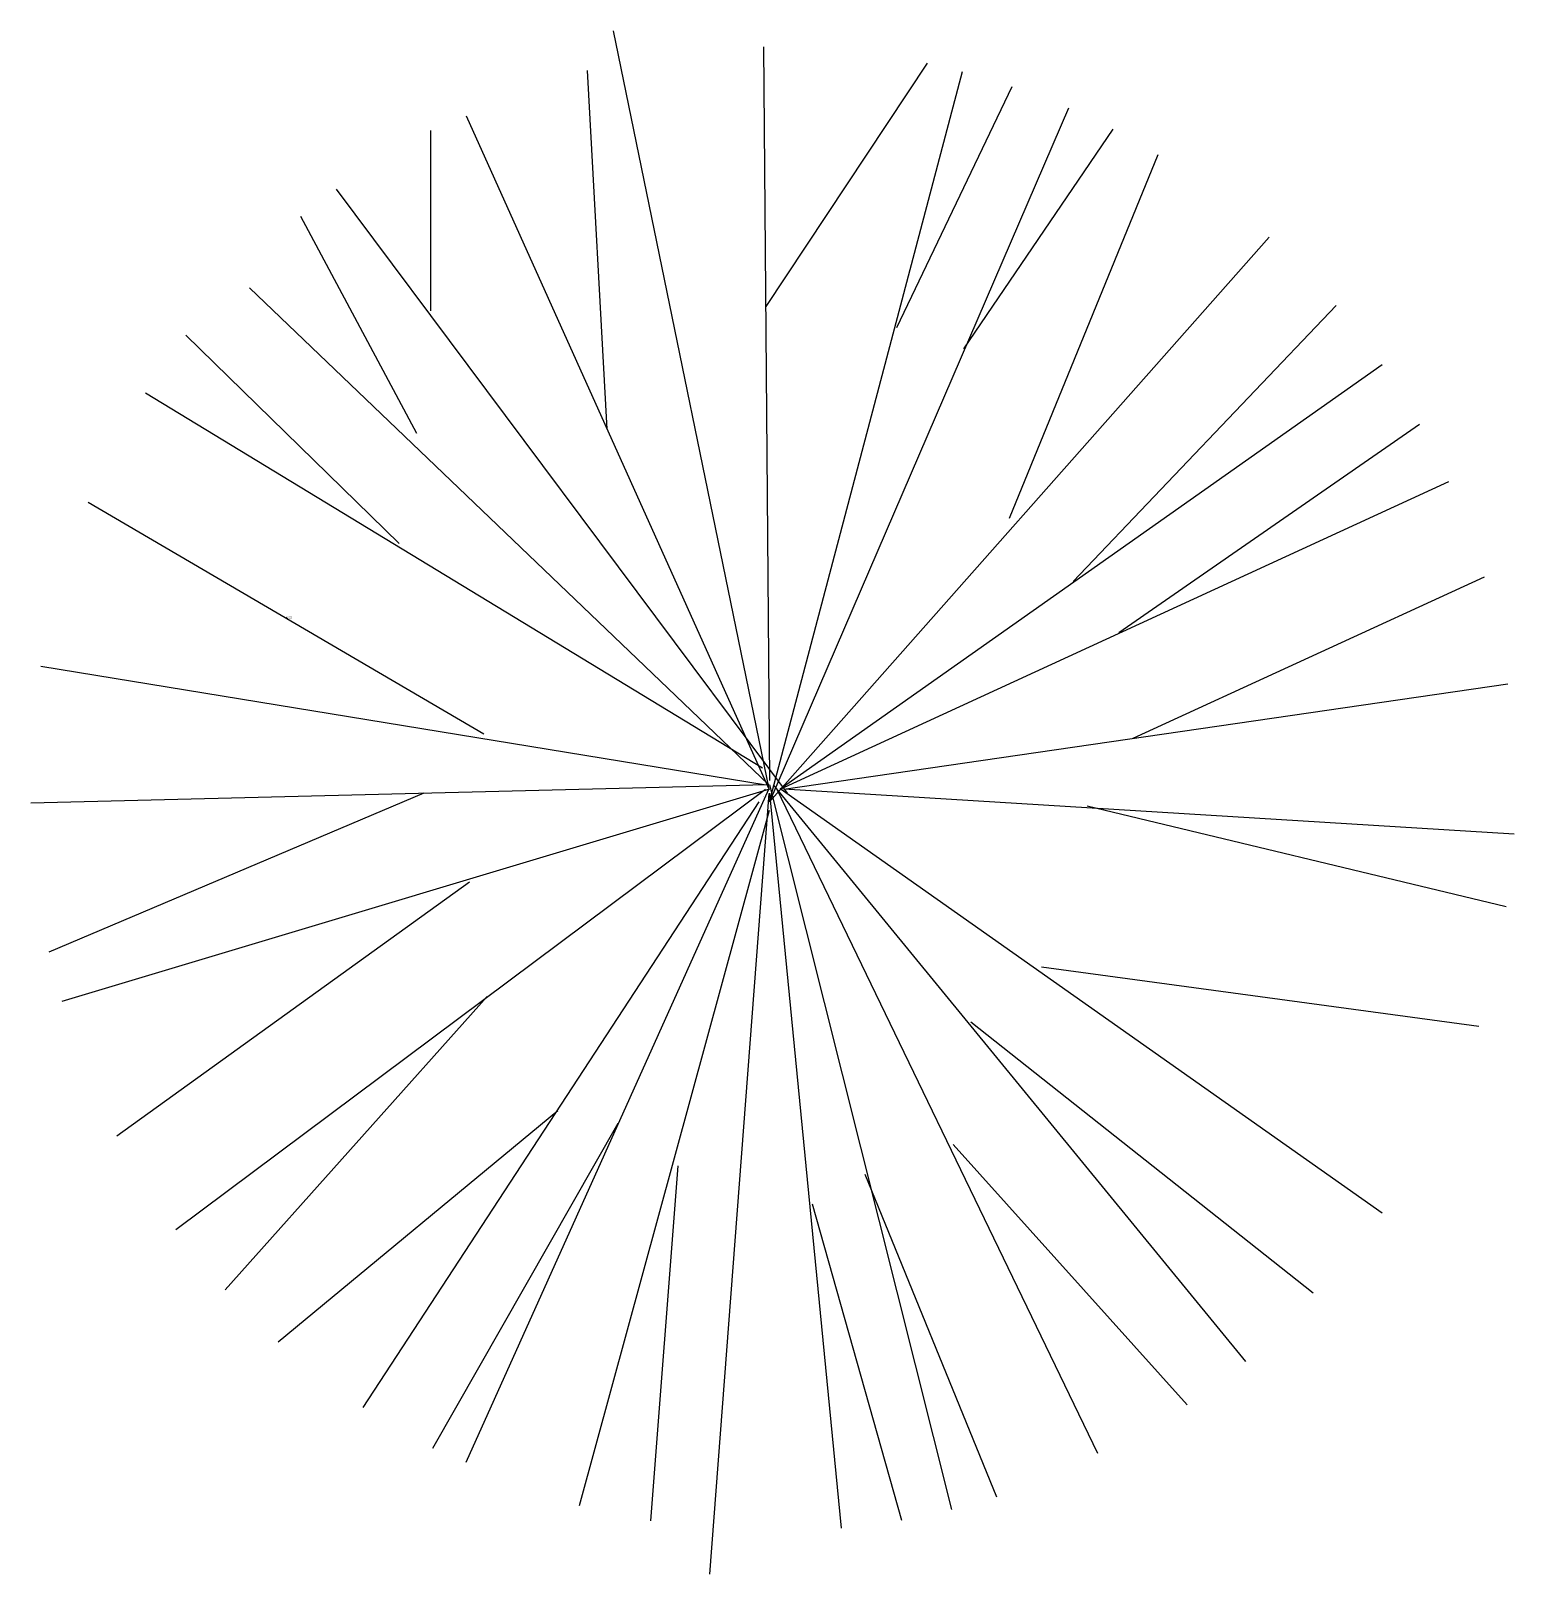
# Model space of a CAD drawing. Extents: x 85652 to 86001, y -241 to 123.
import ezdxf

# ---------------------------------------------------------------- set-up
doc = ezdxf.new("R2010")
doc.units = 0
doc.header["$MEASUREMENT"] = 0
doc.layers.get('0').update_dxf_attribs({"linetype": 'CONTINUOUS'})
doc.styles.get("Standard").update_dxf_attribs({"font": 'simfang.ttf'})

msp = doc.modelspace()

# ---------------------------------------------------------------- linework, layer by layer
for p, q in [((85788.96, 122.93), (85825.63, -55.83)), ((85824.35, 119.14), (85825.81, -53.84)), ((85787.54, 28.99), (85782.85, 113.59)), ((85824.98, 57.94), (85863.05, 115.33)), ((85825.81, -58.83), (85871.31, 113.36)), ((85855.76, 52.96), (85883.01, 109.83)), ((85754.29, 102.91), (85825.63, -55.83)), ((85896.26, 104.71), (85825.81, -58.83)), ((85745.95, 56.95), (85745.95, 99.45)), ((85871.56, 47.97), (85906.76, 99.74)), ((85882.37, 8.03), (85917.37, 93.8)), ((85723.64, 85.64), (85829.97, -56.85)), ((85742.63, 28), (85715.29, 79.17)), ((85825.81, -58.83), (85943.6, 74.32)), ((85825.66, -54.83), (85703.24, 62.38)), ((85897.34, -6.93), (85959.37, 58.2)), ((85738.47, 2.05), (85688.16, 51.17)), ((85970.23, 44.19), (85828.3, -55.86)), ((85678.68, 37.62), (85824.14, -50.85)), ((85908.16, -18.91), (85979.01, 30.23)), ((85828.3, -55.86), (85985.88, 16.71)), ((85758.43, -42.87), (85665.2, 11.72)), ((85911.49, -43.87), (85994.33, -5.8)), ((85654.05, -26.87), (85824.98, -54.85)), ((85829.14, -55.84), (85999.86, -31.01)), ((85824.98, -54.85), (85651.67, -59.19)), ((85744.28, -56.85), (85655.92, -94.35)), ((85825.81, -55.84), (85658.95, -105.91)), ((85685.8, -159.72), (85824.8, -55.87)), ((85754.29, -214.59), (85825.63, -55.85)), ((85825.66, -56.86), (85811.6, -240.97)), ((85825.81, -54.85), (85868.7, -225.71)), ((85825.81, -56.85), (85842.67, -230.11)), ((85826.63, -54.85), (85937.99, -190.84)), ((85903.17, -212.54), (85827.48, -55.83)), ((85970.23, -155.87), (85828.3, -55.83)), ((86001.31, -66.52), (85829.14, -55.84)), ((85729.96, -201.71), (85823.31, -58.83)), ((85780.99, -224.78), (85825.81, -60.83)), ((85900.68, -59.84), (85999.43, -83.55)), ((85755.1, -77.81), (85671.94, -137.67)), ((85889.86, -97.76), (85993, -111.75)), ((85759.26, -104.76), (85697.46, -173.9)), ((85873.22, -110.74), (85953.91, -174.63)), ((85775.9, -131.7), (85709.97, -186.28)), ((85790.05, -134.71), (85746.34, -211.34)), ((85869.06, -139.69), (85924.26, -201.08)), ((85804.18, -144.68), (85797.72, -228.44)), ((85848.26, -146.68), (85879.27, -222.74)), ((85835.8, -153.67), (85856.87, -228.21))]:
    msp.add_line(p, q)

# ---------------------------------------------------------------- texts
at = {"flags": 9}
for tag, s in [('YSIZE', '3'), ('XSIZE', '0')]:
    msp.add_attdef(tag, (85711.82, -15.57), s, height=0.35, dxfattribs=at)
at = {"width": 0.8, "flags": 9}
for tag, p in [('YSIZE', (85824.17, -57.54)), ('XSIZE', (85825.26, -57.54)), ('XSIZE', (85826.59, -56.31)), ('YSIZE', (85826.59, -56.31))]:
    msp.add_attdef(tag, p, '1000', height=0.07, dxfattribs=at)

doc.saveas('drawing.dxf')
